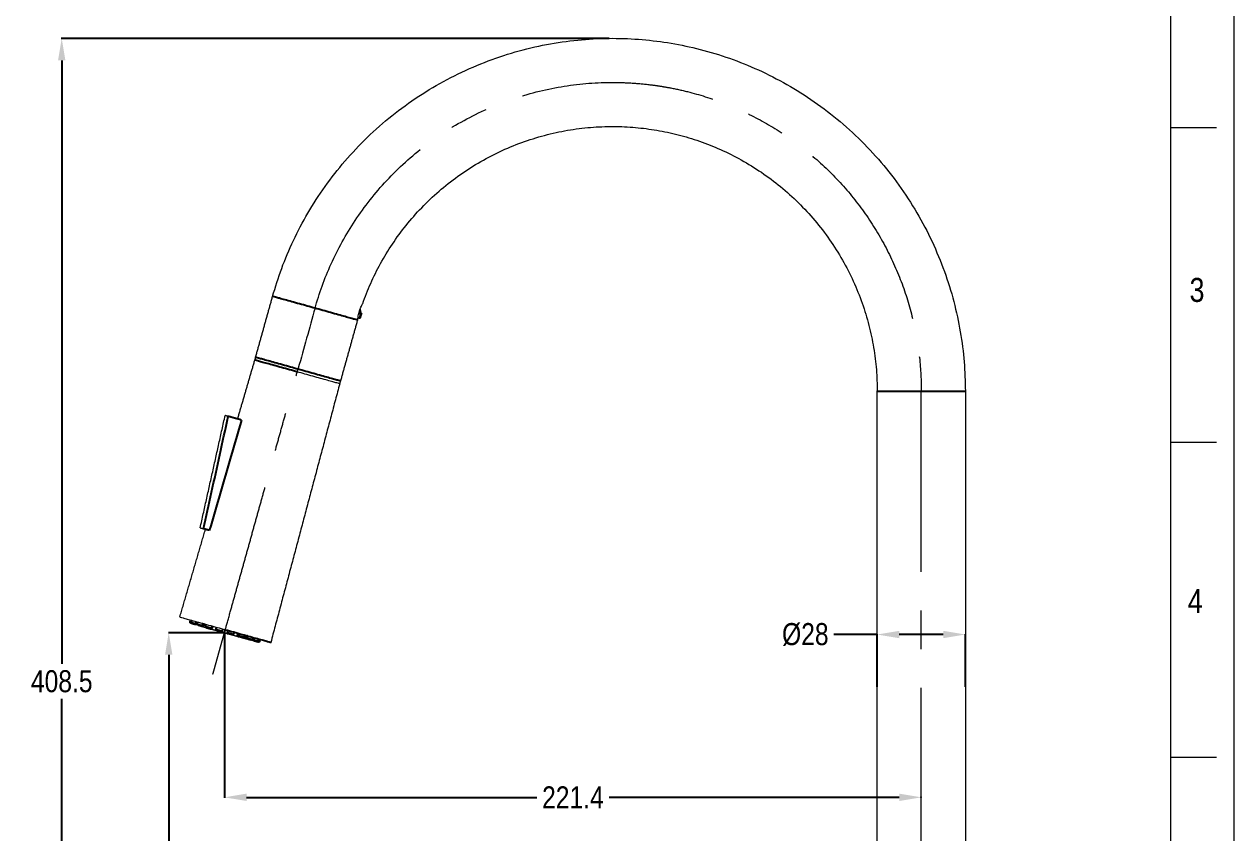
# Model space of a CAD drawing. Header units: inches. Extents: x 6245 to 6839, y 405 to 1245.
# Drawn here: x 6454.9 to 6839.2, y 800.9 to 1057.8 of the extents above; entities that cross this region are included whole.
import ezdxf

# ---------------------------------------------------------------- set-up
doc = ezdxf.new("R2010")
doc.units = ezdxf.units.IN
doc.header["$LTSCALE"] = 4.84
doc.header["$MEASUREMENT"] = 0
doc.header["$PDMODE"] = 3
doc.header["$PDSIZE"] = 0.3125
doc.linetypes.add('CENTERX2', pattern=[20.32, 12.7, -2.54, 2.54, -2.54])
doc.layers.get('0').update_dxf_attribs({"linetype": 'CONTINUOUS', "lineweight": 13})
doc.layers.get('Defpoints').update_dxf_attribs({"color": 3, "linetype": 'CONTINUOUS'})
doc.layers.add('CENTER', color=1, linetype='CENTERX2', lineweight=15)
doc.layers.add('DIM', color=3, linetype='CONTINUOUS', lineweight=9)
doc.styles.get("Standard").update_dxf_attribs({"font": 'arial.ttf', "width": 0.8})
doc.dimstyles.get("Standard").update_dxf_attribs({"dimtxt": 7, "dimasz": 7, "dimexe": 0.125, "dimexo": 0.0625, "dimgap": 0.09, "dimtad": 0, "dimtih": 1, "dimtoh": 1, "dimdec": 1, "dimzin": 4, "dimdsep": 46, "dimtxsty": 'Standard', "dimcen": 0.09, "dimclrd": 3, "dimclre": 3, "dimclrt": 4, "dimadec": 0, "dimazin": 0, "dimtp": 0.01, "dimtm": 0.01, "dimtfac": 1, "dimtdec": 1, "dimtofl": 0, "dimtmove": 0, "dimatfit": 3, "dimfxl": 1, "dimtolj": 1, "dimtzin": 4, "dimarcsym": 0})

# ---------------------------------------------------------------- blocks, each defined once
blk = doc.blocks.new('*D21')
at = {"layer": 'Defpoints', "color": 0, "transparency": 16777216}
for p in [(6518.55, 864.47), (6500.83, 644.77), (6714.09, 644.77)]:
    blk.add_point(p, dxfattribs=at)
at = {"layer": 'DIM', "color": 3, "lineweight": -2, "transparency": 16777216}
for p, q in [((6518.49, 864.47), (6500.71, 864.47)), ((6500.83, 857.47), (6500.83, 760.19)), ((6500.83, 651.77), (6500.83, 749.05)), ((6714.03, 644.77), (6500.71, 644.77))]:
    blk.add_line(p, q, dxfattribs=at)
at = {"layer": 'DIM', "color": 3, "transparency": 16777216}
for points in [[(6499.67, 857.47), (6502, 857.47), (6500.83, 864.47)], [(6499.67, 651.77), (6502, 651.77), (6500.83, 644.77)]]:
    blk.add_solid(points, dxfattribs=at)
at = {"layer": 'DIM', "color": 4, "transparency": 16777216, "insert": (6500.83, 754.62), "char_height": 7, "attachment_point": 5}
blk.add_mtext('\\A1;219.7', dxfattribs=at)
blk = doc.blocks.new('*D22')
at = {"layer": 'Defpoints', "color": 0, "transparency": 16777216}
for p in [(6518.55, 864.47), (6739.94, 812.18), (6739.94, 812.06)]:
    blk.add_point(p, dxfattribs=at)
at = {"layer": 'DIM', "color": 3, "lineweight": -2, "transparency": 16777216}
for p, q in [((6518.55, 864.41), (6518.55, 812.06)), ((6525.55, 812.18), (6617.76, 812.18)), ((6732.94, 812.18), (6640.73, 812.18)), ((6739.94, 812.12), (6739.94, 812.31))]:
    blk.add_line(p, q, dxfattribs=at)
at = {"layer": 'DIM', "color": 3, "transparency": 16777216}
for points in [[(6525.55, 813.35), (6525.55, 811.02), (6518.55, 812.18)], [(6732.94, 813.35), (6732.94, 811.02), (6739.94, 812.18)]]:
    blk.add_solid(points, dxfattribs=at)
at = {"layer": 'DIM', "color": 4, "transparency": 16777216, "insert": (6629.25, 812.18), "char_height": 7, "attachment_point": 5}
blk.add_mtext('\\A1;221.4', dxfattribs=at)
blk = doc.blocks.new('*D23')
at = {"layer": 'Defpoints', "color": 0, "transparency": 16777216}
for p in [(6640.85, 1053.26), (6466.84, 644.77), (6500.83, 644.77)]:
    blk.add_point(p, dxfattribs=at)
at = {"layer": 'DIM', "color": 3, "lineweight": -2, "transparency": 16777216}
for p, q in [((6640.79, 1053.26), (6466.71, 1053.26)), ((6466.84, 1046.26), (6466.84, 854.59)), ((6466.84, 651.77), (6466.84, 843.44)), ((6500.77, 644.77), (6466.71, 644.77))]:
    blk.add_line(p, q, dxfattribs=at)
at = {"layer": 'DIM', "color": 3, "transparency": 16777216}
for points in [[(6465.67, 1046.26), (6468.01, 1046.26), (6466.84, 1053.26)], [(6465.67, 651.77), (6468.01, 651.77), (6466.84, 644.77)]]:
    blk.add_solid(points, dxfattribs=at)
at = {"layer": 'DIM', "color": 4, "transparency": 16777216, "insert": (6466.84, 849.02), "char_height": 7, "attachment_point": 5}
blk.add_mtext('\\A1;408.5', dxfattribs=at)
blk = doc.blocks.new('*D20')
at = {"layer": 'Defpoints', "color": 0, "transparency": 16777216}
for p in [(6753.94, 863.9), (6725.94, 847.21), (6753.94, 847.21)]:
    blk.add_point(p, dxfattribs=at)
at = {"layer": 'DIM', "color": 3, "lineweight": -2, "transparency": 16777216}
for p, q in [((6725.94, 863.9), (6712.17, 863.9)), ((6725.94, 847.27), (6725.94, 864.02)), ((6746.94, 863.9), (6732.94, 863.9)), ((6753.94, 847.27), (6753.94, 864.02))]:
    blk.add_line(p, q, dxfattribs=at)
at = {"layer": 'DIM', "color": 3, "transparency": 16777216}
for points in [[(6732.94, 865.06), (6732.94, 862.73), (6725.94, 863.9)], [(6746.94, 865.06), (6746.94, 862.73), (6753.94, 863.9)]]:
    blk.add_solid(points, dxfattribs=at)
at = {"layer": 'DIM', "color": 4, "transparency": 16777216, "insert": (6703.1, 863.9), "char_height": 7, "attachment_point": 5}
blk.add_mtext('\\A1;%%C28', dxfattribs=at)

msp = doc.modelspace()

# ---------------------------------------------------------------- linework, layer by layer
at = {"color": 7, "linetype": 'Continuous'}
for p, q in [((6839.238, 1244.986), (6839.238, 404.986)), ((6819.238, 424.986), (6819.238, 1224.986)), ((6819.238, 1024.986), (6833.774, 1024.986)), ((6819.238, 924.986), (6833.774, 924.986)), ((6819.238, 824.986), (6833.774, 824.986))]:
    msp.add_line(p, q, dxfattribs=at)
for points, weights, degree, knots in [([(6533.835, 971.297), (6560.133, 1065.504), (6657.038, 1052.232), (6753.942, 1038.96), (6753.942, 941.151)], [1, 0.753555589037, 1, 0.753555589037, 1], 2, [308.2462772, 308.2462772, 308.2462772, 449.0144064, 449.0144064, 589.7825357, 589.7825357, 589.7825357]), ([(6562.456, 969.017), (6585.974, 1036.002), (6655.958, 1024.073), (6725.942, 1012.144), (6725.942, 941.151)], [1, 0.764207644692, 1, 0.764207644692, 1], 2, [-235.8611693, -235.8611693, -235.8611693, -117.9305847, -117.9305847, 0, 0, 0]), ([(6507.714, 867.498), (6507.669, 867.533), (6507.579, 867.604), (6507.534, 867.639), (6507.493, 867.712), (6507.485, 867.792), (6507.506, 867.867)], [1, 1, 1, 1, 1, 1.05719095842, 1.17157287525], 3, [0, 0, 0, 0, 0.22961006, 0.22961006, 0.22961006, 0.47133325, 0.47133325, 0.47133325, 0.47133325]), ([(6508.324, 867.327), (6508.317, 867.329), (6508.155, 867.448), (6508.143, 867.469), (6508.103, 867.541), (6508.095, 867.622), (6508.116, 867.697)], [1, 1, 1, 1, 1, 1.05719095842, 1.17157287525], 3, [0, 0, 0, 0, 0.24316521, 0.24316521, 0.24316521, 0.48488841, 0.48488841, 0.48488841, 0.48488841]), ([(6508.324, 867.327), (6508.324, 867.327), (6508.632, 867.241), (6508.94, 867.155), (6509.294, 867.057)], [1, 0.887010833178, 1, 0.887010833178, 1], 2, [-1.4398966, -1.4398966, -1.4398966, -0.7199483, -0.7199483, 0, 0, 0]), ([(6510.08, 866.837), (6510.038, 866.849), (6509.925, 866.933), (6509.9, 866.979), (6509.859, 867.051), (6509.851, 867.131), (6509.872, 867.207)], [1, 1, 1, 1, 1, 1.05719095842, 1.17157287525], 3, [0, 0, 0, 0, 0.24788464, 0.24788464, 0.24788464, 0.48960783, 0.48960783, 0.48960783, 0.48960783]), ([(6510.08, 866.837), (6510.08, 866.837), (6510.497, 866.721), (6510.914, 866.604), (6511.267, 866.506)], [1, 0.843391445813, 1, 0.843391445813, 1], 2, [-1.701696, -1.701696, -1.701696, -0.850848, -0.850848, 0, 0, 0]), ([(6511.895, 866.642), (6511.874, 866.567), (6511.825, 866.502), (6511.753, 866.461), (6511.737, 866.452), (6511.525, 866.434), (6511.525, 866.434)], [0.85457706876, 0.771143792629, 0.729427154564, 0.729427154564, 0.729427154564, 0.729427154564, 0.729427154564], 3, [0, 0, 0, 0, 0.24172319, 0.24172319, 0.24172319, 0.47387607, 0.47387607, 0.47387607, 0.47387607]), ([(6512.771, 866.086), (6512.707, 866.104), (6512.624, 866.167), (6512.59, 866.228), (6512.55, 866.3), (6512.542, 866.38), (6512.563, 866.456)], [1, 1, 1, 1, 1, 1.05719095842, 1.17157287525], 3, [0, 0, 0, 0, 0.24525281, 0.24525281, 0.24525281, 0.486976, 0.486976, 0.486976, 0.486976]), ([(6514.585, 865.891), (6514.564, 865.816), (6514.516, 865.751), (6514.444, 865.71), (6514.435, 865.706), (6514.378, 865.699), (6514.323, 865.693)], [0.892007544715, 0.804919891056, 0.761376064226, 0.761376064226, 0.761376064226, 0.761376064226, 0.761376064226], 3, [0, 0, 0, 0, 0.24172319, 0.24172319, 0.24172319, 0.3589901, 0.3589901, 0.3589901, 0.3589901]), ([(6516.071, 865.165), (6516.026, 865.2), (6515.936, 865.271), (6515.891, 865.306), (6515.85, 865.379), (6515.842, 865.459), (6515.863, 865.534)], [1, 1, 1, 1, 1, 1.05719095842, 1.17157287525], 3, [0, 0, 0, 0, 0.22961006, 0.22961006, 0.22961006, 0.47133325, 0.47133325, 0.47133325, 0.47133325]), ([(6516.071, 865.165), (6516.071, 865.165), (6516.731, 864.981), (6517.39, 864.797), (6517.505, 864.764)], [1, 0.73727733681, 1, 0.73727733681, 1], 2, [-2.2252948, -2.2252948, -2.2252948, -1.1126474, -1.1126474, 0, 0, 0]), ([(6519.43, 864.301), (6519.415, 864.313), (6519.405, 864.322), (6519.403, 864.326), (6519.401, 864.33), (6519.399, 864.333), (6519.397, 864.337)], [1, 1, 1, 1, 1, 1.00014659099, 1.00043977298], 3, [0.181508961, 0.181508961, 0.181508961, 0.181508961, 0.233582677, 0.233582677, 0.233582677, 0.245820615, 0.245820615, 0.245820615, 0.245820615]), ([(6519.595, 864.181), (6519.71, 864.149), (6520.369, 863.965), (6521.028, 863.781), (6521.028, 863.781)], [1, 0.73727733681, 1, 0.73727733681, 1], 2, [-2.3561945, -2.3561945, -2.3561945, -1.2435471, -1.2435471, -0.1308997, -0.1308997, -0.1308997]), ([(6521.398, 863.989), (6521.365, 863.87), (6521.256, 863.809), (6521.148, 863.748), (6521.028, 863.781)], [0.899168077807, 0.767487961526, 0.767487961526, 0.767487961526, 0.899168077807], 2, [0, 0, 0, 0.24172319, 0.24172319, 0.48364079, 0.48364079, 0.48364079]), ([(6522.859, 863.282), (6522.811, 863.317), (6522.711, 863.392), (6522.704, 863.405), (6522.663, 863.477), (6522.655, 863.557), (6522.676, 863.633)], [1, 1, 1, 1, 1, 1.05719095842, 1.17157287525], 3, [0.05635028, 0.05635028, 0.05635028, 0.05635028, 0.23197838, 0.23197838, 0.23197838, 0.47370157, 0.47370157, 0.47370157, 0.47370157]), ([(6522.981, 863.236), (6523.258, 863.159), (6523.794, 863.009), (6524.329, 862.86), (6524.329, 862.86)], [1, 0.793353340291, 1, 0.793353340291, 1], 2, [-2.3561945, -2.3561945, -2.3561945, -1.3744468, -1.3744468, -0.3926991, -0.3926991, -0.3926991]), ([(6524.699, 863.068), (6524.678, 862.992), (6524.629, 862.928), (6524.557, 862.887), (6524.5, 862.88), (6524.386, 862.866), (6524.329, 862.86)], [0.855923766148, 0.772359010506, 0.730576632685, 0.730576632685, 0.730576632685, 0.730576632685, 0.730576632685], 3, [0, 0, 0, 0, 0.24172319, 0.24172319, 0.24172319, 0.47133325, 0.47133325, 0.47133325, 0.47133325]), ([(6525.575, 862.512), (6525.53, 862.547), (6525.439, 862.618), (6525.394, 862.653), (6525.353, 862.726), (6525.345, 862.806), (6525.367, 862.881)], [1, 1, 1, 1, 1, 1.05719095842, 1.17157287525], 3, [0, 0, 0, 0, 0.22961006, 0.22961006, 0.22961006, 0.47133325, 0.47133325, 0.47133325, 0.47133325]), ([(6525.833, 862.44), (6526.185, 862.341), (6526.603, 862.225), (6527.02, 862.109), (6527.02, 862.109)], [1, 0.843391445813, 1, 0.843391445813, 1], 2, [-2.3561945, -2.3561945, -2.3561945, -1.5053465, -1.5053465, -0.6544985, -0.6544985, -0.6544985]), ([(6527.389, 862.317), (6527.368, 862.241), (6527.32, 862.177), (6527.248, 862.136), (6527.18, 862.098), (6527.093, 862.088), (6527.02, 862.109)], [0.866360122618, 0.781776454297, 0.739484620136, 0.739484620136, 0.739484620136, 0.739484620136, 0.739484620136], 3, [0, 0, 0, 0, 0.24172319, 0.24172319, 0.24172319, 0.48457273, 0.48457273, 0.48457273, 0.48457273]), ([(6527.331, 862.022), (6527.286, 862.034), (6527.177, 862.116), (6527.15, 862.163), (6527.148, 862.167), (6527.146, 862.171), (6527.144, 862.174)], [1, 1, 1, 1, 1, 1.00014659099, 1.00043977298], 3, [0, 0, 0, 0, 0.24773934, 0.24773934, 0.24773934, 0.25997728, 0.25997728, 0.25997728, 0.25997728]), ([(6527.806, 861.889), (6528.16, 861.79), (6528.468, 861.704), (6528.776, 861.618), (6528.776, 861.618)], [1, 0.887010833178, 1, 0.887010833178, 1], 2, [-2.3561945, -2.3561945, -2.3561945, -1.6362462, -1.6362462, -0.9162979, -0.9162979, -0.9162979]), ([(6529.145, 861.827), (6529.124, 861.751), (6529.076, 861.687), (6529.004, 861.646), (6528.947, 861.639), (6528.833, 861.625), (6528.776, 861.618)], [0.933171082218, 0.842064588227, 0.796511341231, 0.796511341231, 0.796511341231, 0.796511341231, 0.796511341231], 3, [0, 0, 0, 0, 0.24172319, 0.24172319, 0.24172319, 0.47133325, 0.47133325, 0.47133325, 0.47133325]), ([(6529.755, 861.656), (6529.734, 861.581), (6529.686, 861.516), (6529.614, 861.476), (6529.585, 861.46), (6529.403, 861.443), (6529.386, 861.448)], [0.943842939128, 0.851694540297, 0.805620340881, 0.805620340881, 0.805620340881, 0.805620340881, 0.805620340881], 3, [0, 0, 0, 0, 0.24172319, 0.24172319, 0.24172319, 0.48841776, 0.48841776, 0.48841776, 0.48841776])]:
    msp.add_rational_spline(points, weights, degree=degree, knots=knots)
for points, degree in [([(6528.458, 952.033), (6531.146, 961.665), (6533.835, 971.297)], 2), ([(6560.94, 964.25), (6560.94, 964.25), (6560.95, 964.352), (6561.003, 964.799), (6561.117, 965.475), (6561.309, 966.284), (6561.579, 967.133), (6561.892, 967.908), (6562.191, 968.531), (6562.405, 968.929), (6562.456, 969.017), (6562.456, 969.017)], 3), ([(6560.804, 963.768), (6558.115, 954.137), (6555.426, 944.505)], 2), ([(6561.377, 964.335), (6561.176, 964.391), (6560.975, 964.447)], 2), ([(6522.725, 932.35), (6525.457, 941.71), (6528.189, 951.07)], 2), ([(6528.237, 951.057), (6528.371, 951.538), (6528.506, 952.02)], 2), ([(6555.158, 943.542), (6544.212, 902.472), (6533.266, 861.403)], 2), ([(6555.378, 944.518), (6555.244, 944.037), (6555.109, 943.555)], 2), ([(6725.942, 753.269), (6725.942, 847.21), (6725.942, 941.151)], 2), ([(6753.942, 941.151), (6753.942, 855.46), (6753.942, 769.769)], 2), ([(6510.828, 897.775), (6514.796, 915.616), (6518.763, 933.456)], 2), ([(6504.371, 869.469), (6508.434, 883.389), (6512.497, 897.309)], 2), ([(6507.506, 867.867), (6507.6, 868.204), (6507.694, 868.542)], 2), ([(6509.997, 866.952), (6509.94, 866.945), (6509.826, 866.931), (6509.769, 866.924)], 3), ([(6529.943, 862.331), (6529.849, 861.993), (6529.755, 861.656)], 2)]:
    msp.add_open_spline(points, degree=degree)
at = {"lineweight": -3}
for points, weights, knots in [([(6560.804, 963.768), (6560.804, 963.768), (6547.319, 967.533), (6533.835, 971.297), (6533.835, 971.297)], [1, 0.707106781187, 1, 0.707106781187, 1], [-43.9822972, -43.9822972, -43.9822972, -21.9911486, -21.9911486, 0, 0, 0]), ([(6562.069, 965.853), (6562.082, 965.804), (6561.983, 965.745), (6561.884, 965.685), (6561.747, 965.658)], [1, 0.902753887727, 1, 0.902753887727, 1], [0, 0, 0, 0.2668003, 0.2668003, 0.5336006, 0.5336006, 0.5336006]), ([(6528.458, 952.033), (6528.458, 952.033), (6541.942, 948.269), (6555.426, 944.505), (6555.426, 944.505)], [1, 0.707106781187, 1, 0.707106781187, 1], [-43.9822972, -43.9822972, -43.9822972, -21.9911486, -21.9911486, 0, 0, 0]), ([(6725.942, 941.151), (6725.942, 941.151), (6739.942, 941.151), (6753.942, 941.151), (6753.942, 941.151)], [1, 0.707106781187, 1, 0.707106781187, 1], [-43.9822972, -43.9822972, -43.9822972, -21.9911486, -21.9911486, 0, 0, 0]), ([(6508.116, 867.697), (6508.116, 867.697), (6508.177, 867.68), (6508.523, 867.583), (6509.473, 867.318)], [0.895504279422, 0.931934290247, 1, 0.707106781186, 1], [-2.0326268, -2.0326268, -2.0326268, -1.6493361, -1.6493361, 0, 0, 0]), ([(6509.872, 867.207), (6509.872, 867.207), (6510.109, 867.141), (6510.759, 866.959), (6511.533, 866.743)], [0.855180500589, 0.868989864995, 1, 0.707106781187, 1], [-2.3870786, -2.3870786, -2.3870786, -1.6493361, -1.6493361, 0, 0, 0]), ([(6512.563, 866.456), (6512.563, 866.456), (6513.068, 866.315), (6513.944, 866.07), (6514.45, 865.929)], [0.868347502413, 0.807007203691, 1, 0.707106781187, 1], [-2.7361144, -2.7361144, -2.7361144, -1.6493361, -1.6493361, 0, 0, 0]), ([(6512.771, 866.086), (6512.771, 866.086), (6513.306, 865.937), (6513.842, 865.787), (6514.119, 865.71)], [1, 0.793353340291, 1, 0.793353340291, 1], [-1.9634954, -1.9634954, -1.9634954, -0.9817477, -0.9817477, 0, 0, 0]), ([(6515.878, 865.53), (6515.703, 865.579), (6516.699, 865.301), (6517.695, 865.023), (6517.87, 864.974)], [1, 0.707106781187, 1, 0.707106781187, 1], [-3.2986723, -3.2986723, -3.2986723, -1.6493361, -1.6493361, 0, 0, 0]), ([(6519.391, 864.55), (6519.566, 864.501), (6520.562, 864.223), (6521.398, 863.989), (6521.398, 863.989)], [1, 0.707106781187, 1, 0.742078434735, 0.9384079723], [-3.2986723, -3.2986723, -3.2986723, -1.6493361, -1.6493361, -0.1969319, -0.1969319, -0.1969319]), ([(6522.811, 863.595), (6523.317, 863.454), (6524.193, 863.209), (6524.699, 863.068), (6524.699, 863.068)], [1, 0.707106781187, 1, 0.807007203691, 0.868347502413], [-3.2986723, -3.2986723, -3.2986723, -1.6493361, -1.6493361, -0.5625578, -0.5625578, -0.5625578]), ([(6525.728, 862.781), (6526.503, 862.564), (6527.153, 862.383), (6527.389, 862.317), (6527.389, 862.317)], [1, 0.707106781187, 1, 0.868989864995, 0.855180500589], [-3.2986723, -3.2986723, -3.2986723, -1.6493361, -1.6493361, -0.9115937, -0.9115937, -0.9115937]), ([(6527.788, 862.205), (6528.738, 861.94), (6529.084, 861.844), (6529.145, 861.827), (6529.145, 861.827)], [1, 0.707106781186, 1, 0.931934290247, 0.895504279422], [-3.2986723, -3.2986723, -3.2986723, -1.6493361, -1.6493361, -1.2660455, -1.2660455, -1.2660455])]:
    msp.add_rational_spline(points, weights, degree=2, knots=knots, dxfattribs=at)
for points, weights in [([(6561.747, 965.658), (6561.377, 964.335), (6561.377, 964.335)], [1, 0.837501042846, 1]), ([(6561.747, 964.544), (6561.735, 964.502), (6562.068, 965.694)], [1, 0.828513202142, 1]), ([(6562.068, 965.694), (6562.036, 965.577), (6561.747, 965.658)], [1, 0.707107680267, 1]), ([(6541.673, 947.306), (6528.189, 951.07), (6528.189, 951.07)], [1, 0.707106781187, 1]), ([(6507.506, 867.867), (6507.506, 867.867), (6508.078, 867.708)], [1, 0.793593721206, 0.878102691991]), ([(6509.294, 867.057), (6509.392, 867.029), (6509.473, 867.318)], [1, 0.707106781187, 1]), ([(6509.473, 867.318), (6509.702, 867.254), (6509.868, 867.208)], [1, 0.909280361394, 0.874759038762]), ([(6511.267, 866.506), (6511.453, 866.454), (6511.533, 866.743)], [1, 0.707106781187, 1]), ([(6511.895, 866.642), (6511.895, 866.642), (6511.533, 866.743)], [0.855180500589, 0.838116916191, 1]), ([(6514.119, 865.71), (6514.369, 865.64), (6514.45, 865.929)], [1, 0.707106781187, 1]), ([(6514.585, 865.891), (6514.585, 865.891), (6514.45, 865.929)], [0.868347502413, 0.900099577495, 1]), ([(6517.505, 864.764), (6517.79, 864.685), (6517.87, 864.974)], [1, 0.707106781187, 1]), ([(6518.819, 865.436), (6533.266, 861.403), (6533.266, 861.403)], [1, 0.707106781187, 1]), ([(6519.391, 864.55), (6519.31, 864.261), (6519.595, 864.181)], [1, 0.707106781187, 1]), ([(6522.676, 863.633), (6522.676, 863.633), (6522.811, 863.595)], [0.868347502413, 0.900099577495, 1]), ([(6522.811, 863.595), (6522.731, 863.306), (6522.981, 863.236)], [1, 0.707106781187, 1]), ([(6525.728, 862.781), (6525.367, 862.881), (6525.367, 862.881)], [1, 0.838116916191, 0.855180500589]), ([(6525.728, 862.781), (6525.686, 862.63), (6525.741, 862.522)], [1, 0.822488172639, 0.860143148939]), ([(6527.788, 862.205), (6527.556, 862.27), (6527.389, 862.317)], [1, 0.908183444492, 0.873932440686]), ([(6527.788, 862.205), (6527.732, 862.005), (6527.777, 861.917)], [1, 0.776479769454, 0.894116590381]), ([(6529.145, 861.827), (6529.755, 861.656), (6529.755, 861.656)], [0.884654506446, 0.786065221516, 1])]:
    msp.add_rational_spline(points, weights, degree=2, dxfattribs=at)
msp.add_open_spline([(6561.747, 965.658), (6561.713, 965.821), (6561.642, 966.16), (6561.555, 966.573), (6561.507, 966.804), (6561.496, 966.858)], degree=3, knots=[0, 0, 0, 0, 0.4934131, 0.9868262, 1.1379568, 1.1379568, 1.1379568, 1.1379568], dxfattribs=at)
msp.add_open_spline([(6562.069, 965.853), (6562.033, 965.985), (6561.959, 966.256), (6561.842, 966.687), (6561.742, 967.054), (6561.683, 967.271), (6561.662, 967.348)], degree=3, knots=[0, 0, 0, 0, 0.3980758, 0.7961516, 1.1942274, 1.4231119, 1.4231119, 1.4231119, 1.4231119])
for points, weights in [([(6562.068, 965.694), (6562.09, 965.773), (6562.069, 965.853)], [1, 0.964049512368, 1]), ([(6560.804, 963.768), (6560.871, 964.009), (6560.94, 964.25)], [1, 0.999995583496, 1]), ([(6561.378, 964.336), (6561.667, 964.256), (6561.747, 964.544)], [1, 0.7071067814, 1]), ([(6555.158, 943.542), (6555.158, 943.542), (6541.673, 947.306)], [1, 0.707106781187, 1]), ([(6519.735, 933.185), (6518.763, 933.456), (6518.763, 933.456)], [1, 0.986151111028, 1]), ([(6510.828, 897.775), (6510.828, 897.775), (6511.924, 897.469)], [1, 0.982496312416, 1]), ([(6504.371, 869.469), (6504.371, 869.469), (6518.819, 865.436)], [1, 0.707106781187, 1]), ([(6507.714, 867.498), (6507.714, 867.498), (6508.327, 867.327)], [1, 0.737637139608, 0.945304079099]), ([(6508.437, 867.296), (6508.437, 867.296), (6508.517, 867.585)], [1, 0.707106781187, 1]), ([(6509.769, 866.924), (6509.769, 866.924), (6509.294, 867.057)], [1, 0.819152044289, 1]), ([(6511.525, 866.434), (6511.525, 866.434), (6511.267, 866.506)], [1, 0.906307787037, 1]), ([(6511.525, 866.434), (6511.993, 866.303), (6512.74, 866.095)], [0.882133147868, 0.858918540619, 0.854560566215]), ([(6514.197, 865.688), (6515.06, 865.447), (6516.049, 865.171)], [0.860900386509, 0.871879106711, 0.899263484222]), ([(6517.505, 864.764), (6518.025, 864.619), (6518.55, 864.473)], [0.950265862335, 0.972562690961, 1]), ([(6518.55, 864.473), (6519.066, 864.329), (6519.577, 864.186)], [1, 0.973029622374, 0.951026251305]), ([(6521.028, 863.781), (6521.996, 863.511), (6522.845, 863.274)], [0.89990894332, 0.872921676404, 0.861645851435]), ([(6522.884, 863.263), (6522.884, 863.263), (6522.929, 863.25)], [1, 0.942547869485, 0.917041547389]), ([(6524.329, 862.86), (6525.085, 862.648), (6525.56, 862.516)], [0.854391865464, 0.858383873931, 0.881381975661]), ([(6525.833, 862.44), (6525.575, 862.512), (6525.575, 862.512)], [1, 0.906307787037, 1]), ([(6527.806, 861.889), (6527.331, 862.022), (6527.331, 862.022)], [1, 0.819152044289, 1]), ([(6528.744, 861.939), (6528.663, 861.65), (6528.663, 861.65)], [1, 0.707106781187, 1]), ([(6528.776, 861.618), (6529.386, 861.448), (6529.386, 861.448)], [0.943894612211, 0.738530933675, 1])]:
    msp.add_rational_spline(points, weights, degree=2)
for points, degree in [([(6511.924, 897.469), (6512.759, 901.297), (6514.451, 909.046), (6517.055, 920.95), (6518.834, 929.075), (6519.735, 933.185)], 3), ([(6524.003, 931.993), (6522.873, 928.139), (6520.605, 920.406), (6517.183, 908.729), (6514.886, 900.894), (6513.734, 896.964)], 3), ([(6524.003, 931.993), (6521.869, 932.589), (6519.735, 933.185)], 2), ([(6513.734, 896.964), (6512.829, 897.217), (6511.924, 897.469)], 2), ([(6508.116, 867.697), (6508.21, 868.034), (6508.304, 868.371)], 2), ([(6509.473, 867.318), (6509.567, 867.655), (6509.661, 867.992)], 2), ([(6509.872, 867.207), (6509.966, 867.544), (6510.06, 867.881)], 2), ([(6511.533, 866.743), (6511.628, 867.08), (6511.722, 867.417)], 2), ([(6512.083, 867.316), (6511.989, 866.979), (6511.895, 866.642)], 2), ([(6512.563, 866.456), (6512.657, 866.793), (6512.751, 867.13)], 2), ([(6514.45, 865.929), (6514.544, 866.266), (6514.638, 866.603)], 2), ([(6514.773, 866.565), (6514.679, 866.228), (6514.585, 865.891)], 2), ([(6515.863, 865.534), (6515.957, 865.871), (6516.051, 866.209)], 2), ([(6517.87, 864.974), (6517.965, 865.311), (6518.059, 865.648)], 2), ([(6518.55, 864.473), (6518.684, 864.954), (6518.819, 865.436)], 2), ([(6519.579, 865.224), (6519.485, 864.887), (6519.391, 864.55)], 2), ([(6521.383, 863.994), (6521.384, 863.997), (6521.384, 864)], 2), ([(6521.586, 864.663), (6521.492, 864.326), (6521.398, 863.989)], 2), ([(6522.676, 863.633), (6522.77, 863.97), (6522.864, 864.307)], 2), ([(6523, 864.269), (6522.906, 863.932), (6522.811, 863.595)], 2), ([(6524.887, 863.742), (6524.793, 863.405), (6524.699, 863.068)], 2), ([(6525.367, 862.881), (6525.461, 863.219), (6525.555, 863.556)], 2), ([(6525.916, 863.455), (6525.822, 863.118), (6525.728, 862.781)], 2), ([(6527.308, 863.055), (6527.309, 863.06), (6527.311, 863.065)], 2), ([(6527.577, 862.991), (6527.483, 862.654), (6527.389, 862.317)], 2), ([(6527.976, 862.88), (6527.882, 862.543), (6527.788, 862.205)], 2), ([(6529.334, 862.501), (6529.239, 862.164), (6529.145, 861.827)], 2)]:
    msp.add_open_spline(points, degree=degree, dxfattribs=at)
at = {"layer": 'CENTER'}
msp.add_line((6739.942, 490.457), (6739.942, 941.151), dxfattribs=at)
for points, degree, knots in [([(6547.319, 967.533), (6548.632, 972.233), (6550.333, 976.968), (6554.571, 986.322), (6557.108, 990.939), (6563.014, 999.842), (6566.383, 1004.127), (6573.876, 1012.146), (6577.998, 1015.879), (6586.848, 1022.61), (6591.573, 1025.607), (6601.42, 1030.736), (6606.541, 1032.869), (6616.945, 1036.22), (6622.227, 1037.439), (6632.727, 1038.991), (6637.945, 1039.324), (6644.96, 1039.238), (6646.867, 1039.158), (6650.669, 1038.889), (6652.563, 1038.698), (6655.36, 1038.336), (6656.284, 1038.202), (6658.145, 1037.907), (6659.078, 1037.745), (6661.883, 1037.216), (6663.762, 1036.805), (6669.41, 1035.391), (6673.19, 1034.207), (6680.688, 1031.333), (6684.407, 1029.643), (6691.683, 1025.757), (6695.241, 1023.561), (6702.095, 1018.689), (6705.391, 1016.014), (6711.629, 1010.235), (6714.57, 1007.131), (6720.018, 1000.574), (6722.525, 997.119), (6727.051, 989.952), (6729.069, 986.239), (6732.586, 978.658), (6734.086, 974.79), (6736.564, 967), (6737.543, 963.078), (6739.001, 955.277), (6739.481, 951.397), (6739.873, 945.415), (6739.942, 943.27), (6739.942, 941.151)], 3, [308.2462772, 308.2462772, 308.2462772, 308.2462772, 324.2212372, 324.2212372, 340.1961973, 340.1961973, 356.1711574, 356.1711574, 372.1461175, 372.1461175, 388.1210776, 388.1210776, 404.0960377, 404.0960377, 420.0709978, 420.0709978, 436.0459579, 436.0459579, 442.0899472, 442.0899472, 448.236475, 448.236475, 451.2957936, 451.2957936, 454.3551122, 454.3551122, 460.4737494, 460.4737494, 472.7110239, 472.7110239, 484.9482983, 484.9482983, 497.1855728, 497.1855728, 509.4228473, 509.4228473, 521.6601217, 521.6601217, 533.8973962, 533.8973962, 546.1346706, 546.1346706, 558.3719451, 558.3719451, 570.6092195, 570.6092195, 582.846494, 582.846494, 589.7825357, 589.7825357, 589.7825357, 589.7825357]), ([(6547.319, 967.533), (6545.545, 961.176), (6543.77, 954.819), (6541.978, 948.398), (6541.96, 948.333), (6541.942, 948.269)], 3, [-20, -20, -20, -20, -0.2, -0.2, 0, 0, 0, 0]), ([(6514.883, 851.339), (6516.851, 858.387), (6518.819, 865.436), (6530.246, 906.371), (6541.942, 948.269)], 2, [-99.6433411, -99.6433411, -99.6433411, -85.0058821, -85.0058821, 0, 0, 0])]:
    msp.add_open_spline(points, degree=degree, knots=knots, dxfattribs=at)

# ---------------------------------------------------------------- texts
at = {"char_height": 7.624, "attachment_point": 5}
for s, insert in [('3', (6827.547, 973.304)), ('4', (6826.973, 874.494))]:
    msp.add_mtext_dynamic_manual_height_columns(s, width=50, gutter_width=12.5, heights=[0], dxfattribs=dict(at, insert=insert))

# ---------------------------------------------------------------- dimensions: what is measured, and where the dimension line sits
at = {"layer": 'DIM'}
for base, p1, p2, picture, middle in [((6466.838, 644.769), (6640.852, 1053.265), (6500.832, 644.769), '*D23', (6466.838, 849.017)), ((6500.832, 644.769), (6518.55, 864.473), (6714.092, 644.769), '*D21', (6500.832, 754.621))]:
    dim = msp.add_linear_dim(base=base, p1=p1, p2=p2, angle=90, dimstyle='Standard', override={"dimgap": 2}, dxfattribs=at)
    dim.commit()
    dim.dimension.update_dxf_attribs({"geometry": picture, "text_midpoint": middle})
dim = msp.add_linear_dim(base=(6753.942, 863.897), p1=(6725.942, 847.21), p2=(6753.942, 847.21), text='%%C28', dimstyle='Standard', override={"dimgap": 2}, dxfattribs=at)
dim.commit()
dim.dimension.update_dxf_attribs({"geometry": '*D20', "text_midpoint": (6703.104, 863.897), "dimtype": 160})
dim = msp.add_linear_dim(base=(6739.942, 812.184), p1=(6518.55, 864.473), p2=(6739.942, 812.059), dimstyle='Standard', override={"dimgap": 2}, dxfattribs=at)
dim.commit()
dim.dimension.update_dxf_attribs({"geometry": '*D22', "text_midpoint": (6629.246, 812.184)})

doc.saveas('drawing.dxf')
